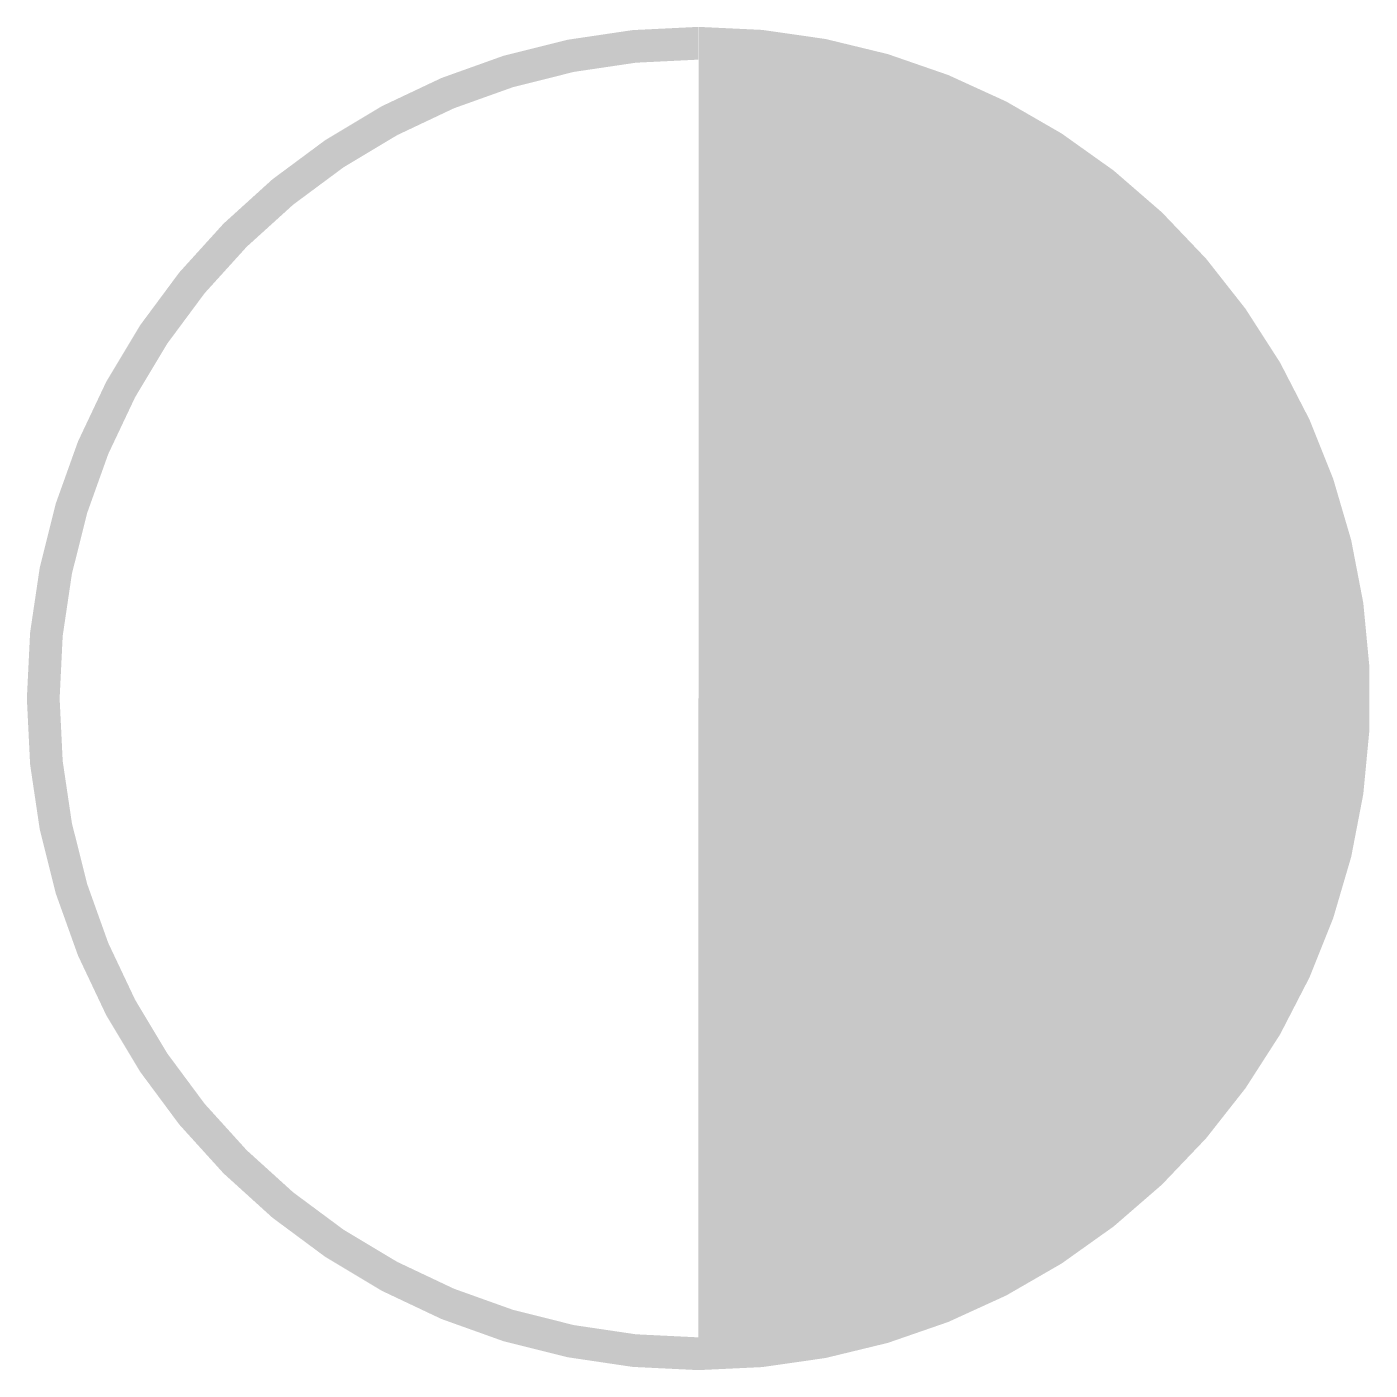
# Model space of a CAD drawing. Extents: x -0.05 to 4.05, y -0.05 to 4.05.
import ezdxf

# ---------------------------------------------------------------- set-up
doc = ezdxf.new("R2010")
doc.units = 0
doc.header["$MEASUREMENT"] = 0
doc.layers.get('0').update_dxf_attribs({"linetype": 'CONTINUOUS'})

msp = doc.modelspace()

# ---------------------------------------------------------------- linework, layer by layer
for points, const_width in [([(1.999999999999986, 1.4210854715202e-14, 1), (1.999999999999986, 4.000000000000014, 1), (1.999999999999986, 1.4210854715202e-14, 1)], 0.1), ([(1.999999999999986, 1.000000000000014, 0.4142135623730951), (2.999999999999986, 2.000000000000014, 0.4142135623730951), (1.999999999999986, 3.000000000000014, 0.4142135623730951)], 2)]:
    msp.add_lwpolyline(points, format="xyb", dxfattribs=dict(const_width=const_width))

doc.saveas('drawing.dxf')
